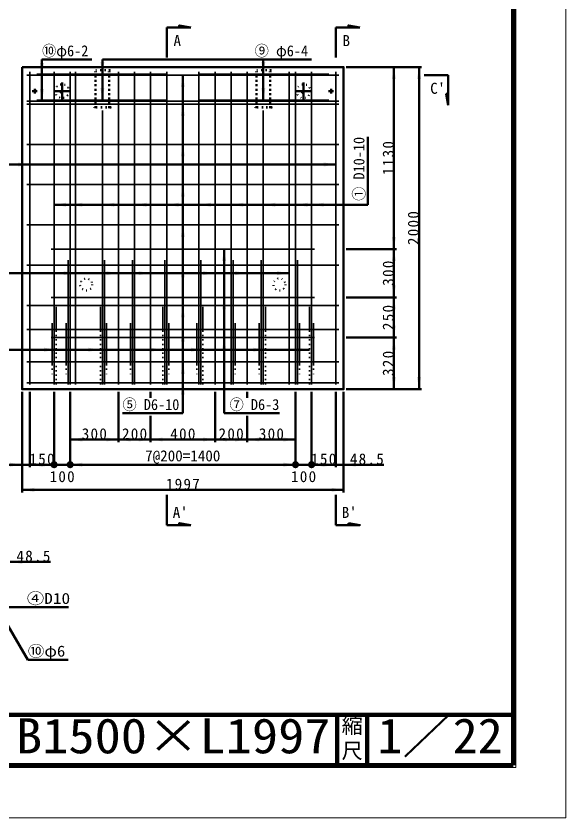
# Model space of a CAD drawing. Units: millimetres, scale not verified. Extents: x -2102 to 2102, y -1485 to 1485.
# Drawn here: x 1009 to 2102, y -1485 to 108 of the extents above; entities that cross this region are included whole.
import ezdxf
from ezdxf.enums import TextEntityAlignment as Align

# ---------------------------------------------------------------- set-up
doc = ezdxf.new("R2010")
doc.units = ezdxf.units.MM
doc.header["$LTSCALE"] = 5
doc.linetypes.add('DOTTED', pattern=[1.75, 0.25, -1.5])
doc.linetypes.add('LONG_DASHED_DOTTED', pattern=[15.25, 12, -1.5, 0.25, -1.5])
doc.layers.add('0-0_V-nasSTD', color=7, linetype='Continuous', lineweight=50)
doc.layers.add('0-1_0', color=7, linetype='Continuous', lineweight=100)
doc.styles.add('ＭＳ ゴシック', font='')
doc.styles.get('ＭＳ ゴシック').set_extended_font_data('MS Gothic')

msp = doc.modelspace()

# ---------------------------------------------------------------- linework, layer by layer
at = {"layer": '0-0_V-nasSTD'}
for p, q in [((1308.881, 25.586), (1308.881, 85.586)), ((1333.881, 85.586), (1308.881, 85.586)), ((1333.881, 85.586), (1356.921, 85.586)), ((1644.881, 25.586), (1644.881, 85.586)), ((1669.881, 85.586), (1644.881, 85.586)), ((1669.881, 85.586), (1692.921, 85.586)), ((1060.881, 21.586), (1060.881, -60.974)), ((1060.881, 21.586), (1159.993, 21.586)), ((1180.881, 21.586), (1180.881, -59.054)), ((1180.881, 21.586), (1596.881, 21.586)), ((1500.881, 21.586), (1500.881, -59.054)), ((1665.401, 6.866), (1815.401, 6.866)), ((1760.401, 6.866), (1760.401, -354.734)), ((1810.401, 6.866), (1810.401, -633.134)), ((1340.881, -681.134), (1340.881, -9.134)), ((1820.401, -9.134), (1868.441, -9.134)), ((1868.441, -46.094), (1868.441, -9.134)), ((1868.441, -46.094), (1868.441, -69.134)), ((1708.401, -266.734), (1708.401, -131.734)), ((1644.881, -186.734), (980.881, -186.734)), ((1708.401, -266.734), (1084.881, -266.734)), ((1422.881, -681.134), (1422.881, -354.734)), ((1665.401, -354.734), (1765.401, -354.734)), ((1760.401, -354.734), (1760.401, -450.734)), ((1552.081, -402.734), (980.881, -402.734)), ((1665.401, -450.734), (1765.401, -450.734)), ((1760.401, -450.734), (1760.401, -530.734)), ((1665.401, -530.734), (1765.401, -530.734)), ((1760.401, -633.134), (1760.401, -530.734)), ((1592.881, -554.734), (980.881, -554.734)), ((1665.401, -633.134), (1815.401, -633.134)), ((1021.361, -638.134), (1021.361, -838.134)), ((1036.881, -638.134), (1036.881, -788.134)), ((1084.881, -638.134), (1084.881, -788.134)), ((1116.881, -638.134), (1116.881, -788.134)), ((1212.881, -638.134), (1212.881, -738.134)), ((1276.881, -638.134), (1276.881, -650.134)), ((1404.881, -638.134), (1404.881, -738.134)), ((1468.881, -638.134), (1468.881, -650.134)), ((1564.881, -638.134), (1564.881, -788.134)), ((1596.881, -638.134), (1596.881, -788.134)), ((1644.881, -638.134), (1644.881, -788.134)), ((1660.401, -638.134), (1660.401, -838.134)), ((1220.881, -681.134), (1340.881, -681.134)), ((1422.881, -681.134), (1532.881, -681.134)), ((1276.881, -686.134), (1276.881, -738.134)), ((1468.881, -686.134), (1468.881, -738.134)), ((1116.881, -733.134), (1212.881, -733.134)), ((1276.881, -733.134), (1212.881, -733.134)), ((1404.881, -733.134), (1276.881, -733.134)), ((1468.881, -733.134), (1404.881, -733.134)), ((1564.881, -733.134), (1468.881, -733.134)), ((941.361, -783.134), (1021.361, -783.134)), ((1084.881, -783.134), (1116.881, -783.134)), ((1116.881, -783.134), (1564.881, -783.134)), ((1596.881, -783.134), (1564.881, -783.134)), ((1740.401, -783.134), (1660.401, -783.134)), ((1021.361, -833.134), (1660.401, -833.134)), ((1308.881, -843.134), (1308.881, -903.134)), ((1644.881, -843.134), (1644.881, -903.134)), ((1333.881, -903.134), (1308.881, -903.134)), ((1333.881, -903.134), (1356.921, -903.134)), ((1669.881, -903.134), (1644.881, -903.134)), ((1669.881, -903.134), (1669.881, -899.294)), ((997.523, -976.07), (1077.523, -976.07)), ((1113.243, -1066.43), (983.603, -1066.43)), ((1032.603, -1171.092), (987.603, -1093.15)), ((1032.603, -1171.092), (1112.603, -1171.092))]:
    msp.add_line(p, q, dxfattribs=at)
at = {"layer": '0-0_V-nasSTD', "linetype": 'DOTTED'}
for p, q in [((1164.081, 6.866), (1166.481, 0.466)), ((1166.481, -73.134), (1166.481, 0.466)), ((1195.281, 0.466), (1166.481, 0.466)), ((1168.081, -73.134), (1168.081, 0.466)), ((1193.681, -73.134), (1193.681, 0.466)), ((1195.281, 0.466), (1197.681, 6.866)), ((1195.281, -73.134), (1195.281, 0.466)), ((1484.081, 6.866), (1486.481, 0.466)), ((1486.481, -73.134), (1486.481, 0.466)), ((1515.281, 0.466), (1486.481, 0.466)), ((1488.081, -73.134), (1488.081, 0.466)), ((1513.681, -73.134), (1513.681, 0.466)), ((1515.281, 0.466), (1517.681, 6.866)), ((1515.281, -73.134), (1515.281, 0.466)), ((1196.881, -73.134), (1164.881, -73.134)), ((1164.881, -73.774), (1164.881, -73.134)), ((1196.881, -73.774), (1164.881, -73.774)), ((1196.881, -73.774), (1196.881, -73.134)), ((1516.881, -73.134), (1484.881, -73.134)), ((1484.881, -73.774), (1484.881, -73.134)), ((1516.881, -73.774), (1484.881, -73.774)), ((1516.881, -73.774), (1516.881, -73.134))]:
    msp.add_line(p, q, dxfattribs=at)
at = {"layer": '0-0_V-nasSTD', "lineweight": 35}
for p, q in [((1030.961, -9.134), (1650.801, -9.134)), ((1036.881, -2.734), (1036.881, -623.534)), ((1050.481, -7.214), (1308.881, -7.214)), ((1084.881, -2.734), (1084.881, -623.534)), ((1116.881, -2.734), (1116.881, -623.534)), ((1127.708, -2.734), (1127.708, -623.534)), ((1212.881, -2.734), (1212.881, -623.534)), ((1244.881, -2.734), (1244.881, -623.534)), ((1276.881, -2.734), (1276.881, -623.534)), ((1308.881, -2.734), (1308.881, -623.534)), ((1372.881, -2.734), (1372.881, -623.534)), ((1631.281, -7.214), (1372.881, -7.214)), ((1404.881, -2.734), (1404.881, -623.534)), ((1436.881, -2.734), (1436.881, -623.534)), ((1468.881, -2.734), (1468.881, -623.534)), ((1552.081, -2.734), (1552.081, -623.534)), ((1564.881, -2.734), (1564.881, -623.534)), ((1596.881, -2.734), (1596.881, -623.534)), ((1644.881, -2.734), (1644.881, -623.534)), ((1030.961, -60.974), (1650.801, -60.974)), ((1050.481, -59.054), (1308.881, -59.054)), ((1631.281, -59.054), (1372.881, -59.054)), ((1030.961, -66.734), (1650.801, -66.734)), ((1180.881, -79.534), (1180.881, -623.534)), ((1500.881, -79.534), (1500.881, -623.534)), ((1030.961, -146.734), (1650.801, -146.734)), ((1030.961, -226.734), (1650.801, -226.734)), ((1030.961, -306.734), (1650.801, -306.734)), ((1078.961, -354.734), (1602.801, -354.734)), ((1112.881, -377.134), (1112.881, -623.534)), ((1184.881, -377.134), (1184.881, -623.534)), ((1240.881, -377.134), (1240.881, -623.534)), ((1304.881, -377.134), (1304.881, -623.534)), ((1376.881, -377.134), (1376.881, -623.534)), ((1440.881, -377.134), (1440.881, -623.534)), ((1496.881, -377.134), (1496.881, -623.534)), ((1568.881, -377.134), (1568.881, -623.534)), ((1030.961, -386.734), (1650.801, -386.734)), ((1078.961, -450.734), (1602.801, -450.734)), ((1030.961, -466.734), (1650.801, -466.734)), ((1088.881, -469.823), (1088.881, -517.823)), ((1176.881, -469.823), (1176.881, -517.823)), ((1300.881, -469.823), (1300.881, -517.823)), ((1380.881, -469.823), (1380.881, -517.823)), ((1504.881, -469.823), (1504.881, -517.823)), ((1592.881, -469.823), (1592.881, -517.823)), ((1080.881, -502.008), (1080.881, -584.888)), ((1108.881, -502.008), (1108.881, -584.888)), ((1188.881, -502.008), (1188.881, -584.888)), ((1236.881, -502.008), (1236.881, -584.888)), ((1312.881, -502.008), (1312.881, -584.888)), ((1368.881, -502.008), (1368.881, -584.888)), ((1444.881, -502.008), (1444.881, -584.888)), ((1492.881, -502.008), (1492.881, -584.888)), ((1572.881, -502.008), (1572.881, -584.888)), ((1600.881, -502.008), (1600.881, -584.888)), ((1030.961, -514.734), (1650.801, -514.734)), ((1078.961, -530.734), (1602.801, -530.734)), ((1030.961, -578.734), (1650.801, -578.734)), ((1030.961, -620.334), (1650.801, -620.334))]:
    msp.add_line(p, q, dxfattribs=at)
at = {"layer": '0-0_V-nasSTD', "linetype": 'LONG_DASHED_DOTTED'}
for p, q in [((1100.881, -23.694), (1100.881, -57.614)), ((1580.881, -23.694), (1580.881, -57.614)), ((1041.521, -41.134), (1051.121, -41.134)), ((1046.321, -45.934), (1046.321, -36.334)), ((1083.921, -41.134), (1117.841, -41.134)), ((1563.921, -41.134), (1597.841, -41.134)), ((1630.641, -41.134), (1640.241, -41.134)), ((1635.441, -45.934), (1635.441, -36.334))]:
    msp.add_line(p, q, dxfattribs=at)
at = {"layer": '0-0_V-nasSTD', "linetype": 'DOTTED', "lineweight": 35}
for p, q in [((1088.881, -517.823), (1088.881, -626.094)), ((1176.881, -517.823), (1176.881, -626.094)), ((1300.881, -517.823), (1300.881, -626.094)), ((1380.881, -517.823), (1380.881, -626.094)), ((1504.881, -517.823), (1504.881, -626.094)), ((1592.881, -517.823), (1592.881, -626.094)), ((1080.881, -584.888), (1080.881, -610.734)), ((1108.881, -584.888), (1108.881, -610.734)), ((1188.881, -584.888), (1188.881, -610.734)), ((1236.881, -584.888), (1236.881, -610.734)), ((1312.881, -584.888), (1312.881, -610.734)), ((1368.881, -584.888), (1368.881, -610.734)), ((1444.881, -584.888), (1444.881, -610.734)), ((1492.881, -584.888), (1492.881, -610.734)), ((1572.881, -584.888), (1572.881, -610.734)), ((1600.881, -584.888), (1600.881, -610.734))]:
    msp.add_line(p, q, dxfattribs=at)
at = {"layer": '0-0_V-nasSTD', "lineweight": 100}
for p, q in [((1647.5, -1280), (1647.5, -1380)), ((1707.5, -1280), (1707.5, -1380)), ((-1997.5, -1380), (1997.5, -1380))]:
    msp.add_line(p, q, dxfattribs=at)
at = {"layer": '0-0_V-nasSTD', "lineweight": 18}
for points in [[(-2102.5, -1485), (-2102.5, 1485), (2102.5, 1485), (2102.5, -1485)], [(-2002.5, -1385), (-2002.5, 1385), (2002.5, 1385), (2002.5, -1385)]]:
    msp.add_lwpolyline(points, close=True, dxfattribs=at)
at = {"layer": '0-0_V-nasSTD', "lineweight": 100}
msp.add_lwpolyline([(1997.5, -1380), (1997.5, 1380), (-1997.5, 1380)], dxfattribs=at)
at = {"layer": '0-0_V-nasSTD'}
for points in [[(1333.881, 85.586), (1333.881, 89.426), (1356.921, 85.586)], [(1669.881, 85.586), (1669.881, 89.426), (1692.921, 85.586)], [(1868.441, -46.094), (1864.601, -46.094), (1868.441, -69.134)], [(1021.361, -783.134), (1036.881, -783.134), (1084.881, -783.134)], [(1660.401, -783.134), (1644.881, -783.134), (1596.881, -783.134)], [(1333.881, -903.134), (1333.881, -899.294), (1356.921, -903.134)], [(1669.881, -899.294), (1692.921, -903.134), (1669.881, -903.134)]]:
    msp.add_lwpolyline(points, dxfattribs=at)
msp.add_lwpolyline([(1021.361, 6.866), (1021.361, -633.134), (1660.401, -633.134), (1660.401, 6.866)], close=True, dxfattribs=at)
at = {"layer": '0-0_V-nasSTD', "linetype": 'DOTTED'}
for centre, radius in [((1100.881, -41.134), 13.76), ((1580.881, -41.134), 13.76), ((1046.321, -41.134), 3.04), ((1046.321, -41.134), 1.92), ((1046.321, -41.134), 1.6), ((1100.881, -41.134), 4), ((1580.881, -41.134), 4), ((1635.441, -41.134), 3.04), ((1635.441, -41.134), 1.92), ((1635.441, -41.134), 1.6), ((1148.881, -425.134), 12), ((1532.881, -425.134), 12)]:
    msp.add_circle(centre, radius, dxfattribs=at)
at = {"layer": '0-0_V-nasSTD'}
for centre in [(1084.881, -783.134), (1116.881, -783.134), (1564.881, -783.134), (1596.881, -783.134)]:
    msp.add_circle(centre, 5, dxfattribs=at)
for points in [[(1176.881, 16.786), (1180.881, -7.214), (1180.881, 16.786)], [(1180.881, -7.214), (1180.881, 16.786), (1184.881, 16.786)], [(1496.881, 16.786), (1500.881, -7.214), (1500.881, 16.786)], [(1500.881, -7.214), (1500.881, 16.786), (1504.881, 16.786)], [(1056.881, 14.866), (1060.881, -9.134), (1060.881, 14.866)], [(1060.881, -9.134), (1060.881, 14.866), (1064.881, 14.866)], [(1756.401, -17.134), (1760.401, -17.134), (1760.401, 6.866)], [(1760.401, -17.134), (1760.401, 6.866), (1764.401, -17.134)], [(1806.401, -17.134), (1810.401, -17.134), (1810.401, 6.866)], [(1810.401, -17.134), (1810.401, 6.866), (1814.401, -17.134)], [(1336.881, -33.134), (1340.881, -33.134), (1340.881, -9.134)], [(1340.881, -33.134), (1340.881, -9.134), (1344.881, -33.134)], [(1056.881, -36.974), (1060.881, -60.974), (1060.881, -36.974)], [(1060.881, -60.974), (1060.881, -36.974), (1064.881, -36.974)], [(1176.881, -35.054), (1180.881, -59.054), (1180.881, -35.054)], [(1180.881, -59.054), (1180.881, -35.054), (1184.881, -35.054)], [(1496.881, -35.054), (1500.881, -59.054), (1500.881, -35.054)], [(1500.881, -59.054), (1500.881, -35.054), (1504.881, -35.054)], [(1336.881, -90.734), (1340.881, -90.734), (1340.881, -66.734)], [(1340.881, -90.734), (1340.881, -66.734), (1344.881, -90.734)], [(1336.881, -170.734), (1340.881, -170.734), (1340.881, -146.734)], [(1340.881, -170.734), (1340.881, -146.734), (1344.881, -170.734)], [(1012.881, -186.734), (1012.881, -182.734), (1036.881, -186.734)], [(1012.881, -190.734), (1012.881, -186.734), (1036.881, -186.734)], [(1620.881, -186.734), (1620.881, -182.734), (1644.881, -186.734)], [(1620.881, -190.734), (1620.881, -186.734), (1644.881, -186.734)], [(1336.881, -250.734), (1340.881, -250.734), (1340.881, -226.734)], [(1340.881, -250.734), (1340.881, -226.734), (1344.881, -250.734)], [(1084.881, -266.734), (1108.881, -266.734), (1108.881, -262.734)], [(1084.881, -266.734), (1108.881, -270.734), (1108.881, -266.734)], [(1116.881, -266.734), (1140.881, -266.734), (1140.881, -262.734)], [(1116.881, -266.734), (1140.881, -270.734), (1140.881, -266.734)], [(1180.881, -266.734), (1204.881, -266.734), (1204.881, -262.734)], [(1180.881, -266.734), (1204.881, -270.734), (1204.881, -266.734)], [(1244.881, -266.734), (1268.881, -266.734), (1268.881, -262.734)], [(1244.881, -266.734), (1268.881, -270.734), (1268.881, -266.734)], [(1308.881, -266.734), (1332.881, -266.734), (1332.881, -262.734)], [(1308.881, -266.734), (1332.881, -270.734), (1332.881, -266.734)], [(1372.881, -266.734), (1396.881, -266.734), (1396.881, -262.734)], [(1372.881, -266.734), (1396.881, -270.734), (1396.881, -266.734)], [(1436.881, -266.734), (1460.881, -266.734), (1460.881, -262.734)], [(1436.881, -266.734), (1460.881, -270.734), (1460.881, -266.734)], [(1500.881, -266.734), (1524.881, -266.734), (1524.881, -262.734)], [(1500.881, -266.734), (1524.881, -270.734), (1524.881, -266.734)], [(1564.881, -266.734), (1588.881, -266.734), (1588.881, -262.734)], [(1564.881, -266.734), (1588.881, -270.734), (1588.881, -266.734)], [(1596.881, -266.734), (1620.881, -266.734), (1620.881, -262.734)], [(1596.881, -266.734), (1620.881, -270.734), (1620.881, -266.734)], [(1336.881, -330.734), (1340.881, -330.734), (1340.881, -306.734)], [(1340.881, -330.734), (1340.881, -306.734), (1344.881, -330.734)], [(1756.401, -330.734), (1760.401, -354.734), (1760.401, -330.734)], [(1760.401, -354.734), (1760.401, -330.734), (1764.401, -330.734)], [(1418.881, -378.734), (1422.881, -378.734), (1422.881, -354.734)], [(1422.881, -378.734), (1422.881, -354.734), (1426.881, -378.734)], [(1756.401, -378.734), (1760.401, -378.734), (1760.401, -354.734)], [(1760.401, -378.734), (1760.401, -354.734), (1764.401, -378.734)], [(1336.881, -410.734), (1340.881, -410.734), (1340.881, -386.734)], [(1340.881, -410.734), (1340.881, -386.734), (1344.881, -410.734)], [(1103.708, -402.734), (1103.708, -398.734), (1127.708, -402.734)], [(1103.708, -406.734), (1103.708, -402.734), (1127.708, -402.734)], [(1188.881, -402.734), (1188.881, -398.734), (1212.881, -402.734)], [(1188.881, -406.734), (1188.881, -402.734), (1212.881, -402.734)], [(1252.881, -402.734), (1252.881, -398.734), (1276.881, -402.734)], [(1252.881, -406.734), (1252.881, -402.734), (1276.881, -402.734)], [(1380.881, -402.734), (1380.881, -398.734), (1404.881, -402.734)], [(1380.881, -406.734), (1380.881, -402.734), (1404.881, -402.734)], [(1444.881, -402.734), (1444.881, -398.734), (1468.881, -402.734)], [(1444.881, -406.734), (1444.881, -402.734), (1468.881, -402.734)], [(1528.081, -402.734), (1528.081, -398.734), (1552.081, -402.734)], [(1528.081, -406.734), (1528.081, -402.734), (1552.081, -402.734)], [(1756.401, -426.734), (1760.401, -450.734), (1760.401, -426.734)], [(1760.401, -450.734), (1760.401, -426.734), (1764.401, -426.734)], [(1418.881, -474.734), (1422.881, -474.734), (1422.881, -450.734)], [(1422.881, -474.734), (1422.881, -450.734), (1426.881, -474.734)], [(1756.401, -474.734), (1760.401, -474.734), (1760.401, -450.734)], [(1760.401, -474.734), (1760.401, -450.734), (1764.401, -474.734)], [(1336.881, -490.734), (1340.881, -490.734), (1340.881, -466.734)], [(1340.881, -490.734), (1340.881, -466.734), (1344.881, -490.734)], [(1756.401, -506.734), (1760.401, -530.734), (1760.401, -506.734)], [(1760.401, -530.734), (1760.401, -506.734), (1764.401, -506.734)], [(1336.881, -538.734), (1340.881, -538.734), (1340.881, -514.734)], [(1340.881, -538.734), (1340.881, -514.734), (1344.881, -538.734)], [(1418.881, -554.734), (1422.881, -554.734), (1422.881, -530.734)], [(1422.881, -554.734), (1422.881, -530.734), (1426.881, -554.734)], [(1756.401, -554.734), (1760.401, -554.734), (1760.401, -530.734)], [(1760.401, -554.734), (1760.401, -530.734), (1764.401, -554.734)], [(1064.881, -554.734), (1064.881, -550.734), (1088.881, -554.734)], [(1064.881, -558.734), (1064.881, -554.734), (1088.881, -554.734)], [(1152.881, -554.734), (1152.881, -550.734), (1176.881, -554.734)], [(1152.881, -558.734), (1152.881, -554.734), (1176.881, -554.734)], [(1276.881, -554.734), (1276.881, -550.734), (1300.881, -554.734)], [(1276.881, -558.734), (1276.881, -554.734), (1300.881, -554.734)], [(1356.881, -554.734), (1356.881, -550.734), (1380.881, -554.734)], [(1356.881, -558.734), (1356.881, -554.734), (1380.881, -554.734)], [(1480.881, -554.734), (1480.881, -550.734), (1504.881, -554.734)], [(1480.881, -558.734), (1480.881, -554.734), (1504.881, -554.734)], [(1568.881, -554.734), (1568.881, -550.734), (1592.881, -554.734)], [(1568.881, -558.734), (1568.881, -554.734), (1592.881, -554.734)], [(1336.881, -602.734), (1340.881, -602.734), (1340.881, -578.734)], [(1340.881, -602.734), (1340.881, -578.734), (1344.881, -602.734)], [(1336.881, -644.334), (1340.881, -644.334), (1340.881, -620.334)], [(1340.881, -644.334), (1340.881, -620.334), (1344.881, -644.334)], [(1756.401, -609.134), (1760.401, -633.134), (1760.401, -609.134)], [(1760.401, -633.134), (1760.401, -609.134), (1764.401, -609.134)], [(1806.401, -609.134), (1810.401, -633.134), (1810.401, -609.134)], [(1810.401, -633.134), (1810.401, -609.134), (1814.401, -609.134)], [(1116.881, -733.134), (1140.881, -733.134), (1140.881, -729.134)], [(1188.881, -733.134), (1188.881, -729.134), (1212.881, -733.134)], [(1212.881, -733.134), (1236.881, -733.134), (1236.881, -729.134)], [(1252.881, -733.134), (1252.881, -729.134), (1276.881, -733.134)], [(1276.881, -733.134), (1300.881, -733.134), (1300.881, -729.134)], [(1380.881, -733.134), (1380.881, -729.134), (1404.881, -733.134)], [(1404.881, -733.134), (1428.881, -733.134), (1428.881, -729.134)], [(1444.881, -733.134), (1444.881, -729.134), (1468.881, -733.134)], [(1468.881, -733.134), (1492.881, -733.134), (1492.881, -729.134)], [(1540.881, -733.134), (1540.881, -729.134), (1564.881, -733.134)], [(1116.881, -733.134), (1140.881, -737.134), (1140.881, -733.134)], [(1188.881, -737.134), (1188.881, -733.134), (1212.881, -733.134)], [(1212.881, -733.134), (1236.881, -737.134), (1236.881, -733.134)], [(1252.881, -737.134), (1252.881, -733.134), (1276.881, -733.134)], [(1276.881, -733.134), (1300.881, -737.134), (1300.881, -733.134)], [(1380.881, -737.134), (1380.881, -733.134), (1404.881, -733.134)], [(1404.881, -733.134), (1428.881, -737.134), (1428.881, -733.134)], [(1444.881, -737.134), (1444.881, -733.134), (1468.881, -733.134)], [(1468.881, -733.134), (1492.881, -737.134), (1492.881, -733.134)], [(1540.881, -737.134), (1540.881, -733.134), (1564.881, -733.134)], [(997.361, -783.134), (997.361, -779.134), (1021.361, -783.134)], [(1036.881, -783.134), (1060.881, -783.134), (1060.881, -779.134)], [(1060.881, -783.134), (1060.881, -779.134), (1084.881, -783.134)], [(1116.881, -783.134), (1140.881, -783.134), (1140.881, -779.134)], [(1116.881, -783.134), (1140.881, -783.134), (1140.881, -779.134)], [(1540.881, -783.134), (1540.881, -779.134), (1564.881, -783.134)], [(1596.881, -783.134), (1620.881, -783.134), (1620.881, -779.134)], [(1620.881, -783.134), (1620.881, -779.134), (1644.881, -783.134)], [(1660.401, -783.134), (1684.401, -783.134), (1684.401, -779.134)], [(997.361, -787.134), (997.361, -783.134), (1021.361, -783.134)], [(1036.881, -783.134), (1060.881, -787.134), (1060.881, -783.134)], [(1060.881, -787.134), (1060.881, -783.134), (1084.881, -783.134)], [(1116.881, -783.134), (1140.881, -787.134), (1140.881, -783.134)], [(1116.881, -783.134), (1140.881, -787.134), (1140.881, -783.134)], [(1540.881, -787.134), (1540.881, -783.134), (1564.881, -783.134)], [(1596.881, -783.134), (1620.881, -787.134), (1620.881, -783.134)], [(1620.881, -787.134), (1620.881, -783.134), (1644.881, -783.134)], [(1660.401, -783.134), (1684.401, -787.134), (1684.401, -783.134)], [(1021.361, -833.134), (1045.361, -833.134), (1045.361, -829.134)], [(1021.361, -833.134), (1045.361, -837.134), (1045.361, -833.134)], [(1636.401, -833.134), (1636.401, -829.134), (1660.401, -833.134)], [(1636.401, -837.134), (1636.401, -833.134), (1660.401, -833.134)], [(997.523, -976.07), (1021.523, -976.07), (1021.523, -972.07)], [(997.523, -976.07), (1021.523, -980.07), (1021.523, -976.07)]]:
    msp.add_solid(points, dxfattribs=at)
at = {"layer": '0-1_0'}
msp.add_line((-1997.5, -1280), (1997.5, -1280), dxfattribs=at)

# ---------------------------------------------------------------- texts
at = {"layer": '0-0_V-nasSTD', "style": 'ＭＳ ゴシック'}
for s, height, p in [('A', 21.99, (1322.247, 41.762)), ('B', 21.99, (1658.247, 41.762)), ("C'", 21.99, (1832.576, -52.958)), ('7@200=1400', 21.99, (1265.881, -783.134)), ("A'", 21.99, (1320.77, -895.577)), ("B'", 21.99, (1656.77, -895.577)), ('縮', 30.79, (1656.482, -1326.001)), ('尺', 30.79, (1656.476, -1375.99))]:
    msp.add_text(s, height=height, dxfattribs=at).set_placement(p, align=Align.BOTTOM_LEFT)
for s, height, width, p in [('⑩φ6-2', 21.85, 0.95, (1060.881, 21.586)), ('⑨ φ6-4', 21.85, 0.95, (1483.611, 21.586)), ('⑤ D6-10', 21.85, 0.95, (1220.881, -681.134)), ('⑦ D6-3', 21.85, 0.95, (1433.769, -681.134)), ('④D10', 21.99, 1.15, (1030.743, -1066.43)), ('⑩φ6', 21.99, 1.1, (1032.603, -1171.092)), ('H2000×B1500×L1997', 69.65, 1.1, (644.25, -1377.492)), ('1／22', 69.65, 1.05, (1727.75, -1377.418))]:
    msp.add_text(s, height=height, dxfattribs=dict(at, width=width)).set_placement(p, align=Align.BOTTOM_LEFT)
at = {"layer": '0-0_V-nasSTD', "style": 'ＭＳ ゴシック', "width": 0.95}
msp.add_text('① D10-10', height=21.85, rotation=90, dxfattribs=at).set_placement((1708.401, -259.163), align=Align.BOTTOM_LEFT)
at = {"layer": '0-0_V-nasSTD', "char_height": 21.99, "attachment_point": 7, "rotation": 90, "style": 'ＭＳ ゴシック'}
for s, insert in [('\\T1.17;1130', (1760.401, -207.684)), ('\\T1.17;2000', (1810.401, -346.884)), ('\\T1.17;300', (1760.401, -427.734)), ('\\T1.17;250', (1760.401, -515.734)), ('\\T1.17;320', (1760.401, -606.934))]:
    msp.add_mtext(s, dxfattribs=dict(at, insert=insert))
at = {"layer": '0-0_V-nasSTD', "char_height": 21.99, "attachment_point": 7, "style": 'ＭＳ ゴシック'}
for s, insert in [('\\T1.17;300', (1139.881, -733.134)), ('\\T1.17;200', (1219.881, -733.134)), ('\\T1.17;400', (1315.881, -733.134)), ('\\T1.17;200', (1411.881, -733.134)), ('\\T1.17;300', (1491.881, -733.134)), ('\\T1.17;150', (1035.881, -783.134)), ('\\T1.17;150', (1595.881, -783.134)), ('\\T1.17;48.5', (1672.901, -783.134)), ('\\T1.17;100', (1075.881, -818.134)), ('\\T1.17;100', (1555.881, -818.134)), ('\\T1.17;1997', (1307.131, -833.134)), ('\\T1.17;48.5', (1010.023, -976.07))]:
    msp.add_mtext(s, dxfattribs=dict(at, insert=insert))

doc.saveas('drawing.dxf')
